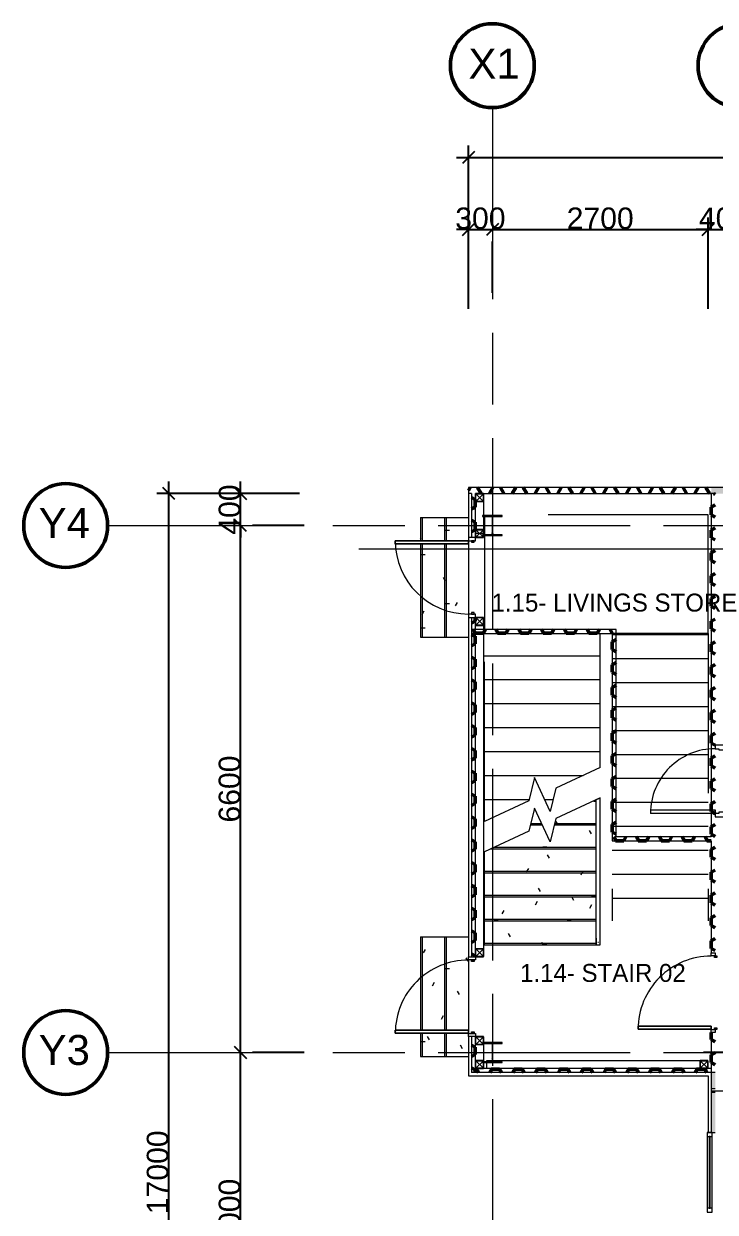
# Model space of a CAD drawing. Header units: millimetres. Extents: x -76261 to 649593, y -304265 to 60256.
# Drawn here: x -5867 to 2790, y -8600 to 6284 of the extents above; entities that cross this region are included whole.
import ezdxf

# ---------------------------------------------------------------- set-up
doc = ezdxf.new("R2010")
doc.units = ezdxf.units.MM
doc.header["$LTSCALE"] = 2000
doc.header["$MEASUREMENT"] = 0
doc.header["$PDMODE"] = 32
doc.header["$PDSIZE"] = 0.15
doc.linetypes.add('Centre', pattern=[6.9, 4, -0.7, 1.5, -0.7])
doc.linetypes.add('Hidden 1_0mm', pattern=[1.6, 1, -0.6])
doc.layers.get('0').update_dxf_attribs({"linetype": 'CONTINUOUS'})
doc.layers.get('DEFPOINTS').update_dxf_attribs({"color": 171, "linetype": 'CONTINUOUS'})
for name, color, linetype, lineweight in [('01. Water supply', 2, 'CONTINUOUS', 15), ('A-ANNO-DIMS', 1, 'CONTINUOUS', 15), ('A-AREA-IDEN', 8, 'CONTINUOUS', 15), ('A-DOOR', 8, 'CONTINUOUS', 15), ('A-DOOR-FRAM', 8, 'CONTINUOUS', 18), ('A-FLOR', 8, 'CONTINUOUS', 15), ('A-FLOR-HRAL', 8, 'CONTINUOUS', 15), ('A-GENM', 8, 'CONTINUOUS', 15), ('A-GLAZ-CURT', 8, 'CONTINUOUS', 15), ('A-GLAZ-CWMG', 8, 'CONTINUOUS', 15), ('A-WALL', 8, 'CONTINUOUS', 15), ('A-WALL-PATT', 8, 'CONTINUOUS', 50), ('I-WALL', 8, 'CONTINUOUS', 15), ('KIT', 8, 'CONTINUOUS', 5), ('S-BEAM', 12, 'CONTINUOUS', 15), ('S-COLS', 8, 'CONTINUOUS', 15), ('S-GRID', 14, 'CONTINUOUS', 15), ('S-GRID-IDEN', 1, 'CONTINUOUS', 50), ('S-STRS', 8, 'CONTINUOUS', 15), ('S-STRS-MBND', 8, 'Hidden 1_0mm', 15)]:
    doc.layers.add(name, color=color, linetype=linetype, lineweight=lineweight)
doc.layers.add('GT-TIM', color=8, linetype='CONTINUOUS')
doc.styles.add('.VnArial Narrow_B', font='Vnarianb_0.ttf', dxfattribs={"height": 225})
doc.styles.add('Arial_1', font='arial.ttf', dxfattribs={"height": 270})
doc.dimstyles.new('AD1', dxfattribs={"dimscale": 304.8, "dimtxt": 275.470038, "dimasz": 0.492126, "dimexe": 0.492126, "dimexo": 0.0625, "dimgap": 0, "dimtad": 1, "dimdec": 0, "dimzin": 0, "dimdsep": 46, "dimtxsty": 'Arial_1', "dimblk1": 'OBLIQUE', "dimblk2": 'OBLIQUE', "dimsah": 1, "dimcen": 0.09, "dimdle": 0.492126, "dimazin": 0, "dimtfac": 1, "dimtdec": 4, "dimtix": 1, "dimtmove": 0, "dimatfit": 3, "dimfxl": 2.952756, "dimfxlon": 1, "dimtvp": 1, "dimtolj": 1, "dimtzin": 0, "dimarcsym": 2})
doc.dimstyles.new('AD2', dxfattribs={"dimscale": 304.8, "dimtxt": 275.470038, "dimasz": 0.492126, "dimexe": 0.492126, "dimexo": 2.952756, "dimgap": 0, "dimtad": 1, "dimdec": 0, "dimzin": 0, "dimdsep": 46, "dimtxsty": 'Arial_1', "dimblk1": 'OBLIQUE', "dimblk2": 'OBLIQUE', "dimsah": 1, "dimcen": 0.09, "dimdle": 0.492126, "dimazin": 0, "dimtfac": 1, "dimtdec": 4, "dimtix": 1, "dimtmove": 0, "dimatfit": 3, "dimfxl": 1, "dimtvp": 1, "dimtolj": 1, "dimtzin": 0, "dimarcsym": 2})
pattern_1 = [(0, (87192.53, 42001.64), (1219.2, 304.8), [50.292, -864.108, 50.292, -864.108, -4876.8]), (0, (87192.53, 42001.64), (1219.2, 304.8), [-1828.8, 50.292, -1778.508, 50.292, -864.108, -2133.6]), (0, (87192.53, 42001.64), (1219.2, 304.8), [-4572, 50.292, -559.308, 50.292, -1473.708]), (120, (87649.73, 42154.04), (-873.5645, 903.4582), [50.292, -864.108, 50.292, -864.108, -4876.8]), (120, (87649.73, 42154.04), (-873.5645, 903.4582), [-1828.8, 50.292, -1778.508, 50.292, -864.108, -2133.6]), (120, (87649.73, 42154.04), (-873.5645, 903.4582), [-4572, 50.292, -559.308, 50.292, -1473.708]), (240, (87802.13, 42763.64), (-345.6355, -1208.2582), [50.292, -864.108, 50.292, -864.108, -4876.8]), (240, (87802.13, 42763.64), (-345.6355, -1208.2582), [-1828.8, 50.292, -1778.508, 50.292, -864.108, -2133.6]), (240, (87802.13, 42763.64), (-345.6355, -1208.2582), [-4572, 50.292, -559.308, 50.292, -1473.708])]
pattern_2 = [(45, (87192.53, 42001.64), (-106.06602, 106.06602), [])]

# ---------------------------------------------------------------- blocks, each defined once
blk = doc.blocks.new('AD_UK Beams-Column - SC3-250_250_8_10-11160616-1st  FLOOR PLAN')
at = {"layer": 'S-COLS'}
h = blk.add_hatch(dxfattribs=at)
h.set_pattern_fill('FP_80', color=256, style=0, pattern_type=2)
h.set_pattern_definition([(45, (87192.53, 48601.64), (-371.231, 371.231), []), (45, (87192.53, 49164.14), (-371.231, 371.231), [])])
h.paths.add_polyline_path([(-125, -125), (125, -125), (125, -115), (19, -115), (8, -111), (4, -100), (4, 100), (8, 111), (19, 115), (125, 115), (125, 125), (-125, 125), (-125, 115), (-19, 115), (-8, 111), (-4, 100), (-4, -100), (-8, -111), (-19, -115), (-125, -115)], flags=0)
for p, q in [((125, 125), (-125, 125)), ((-125, 125), (-125, 115)), ((-125, 115), (-19, 115)), ((-4, 100), (-4, -100)), ((4, -100), (4, 100)), ((19, 115), (125, 115)), ((125, 115), (125, 125)), ((-19, -115), (-125, -115)), ((-125, -115), (-125, -125)), ((-125, -125), (125, -125)), ((125, -115), (19, -115)), ((125, -125), (125, -115))]:
    blk.add_line(p, q, dxfattribs=at)
for centre, start, end in [((-19, 100), 0, 90), ((19, 100), 90, 180), ((-19, -100), 270, 0), ((19, -100), 180, 270)]:
    blk.add_arc(centre, 15, start, end, dxfattribs=at)
blk = doc.blocks.new('AD_UK Beams-Column - SC3-250_250_8_10-V41-1st  FLOOR PLAN')
at = {"layer": 'S-COLS'}
h = blk.add_hatch(dxfattribs=at)
h.set_pattern_fill('FP_81', color=256, style=0, pattern_type=2)
h.set_pattern_definition([(45, (87192.53, 42001.64), (-371.231, 371.231), []), (45, (87192.53, 42564.14), (-371.231, 371.231), [])])
h.paths.add_polyline_path([(-125, -125), (125, -125), (125, -115), (19, -115), (8, -111), (4, -100), (4, 100), (8, 111), (19, 115), (125, 115), (125, 125), (-125, 125), (-125, 115), (-19, 115), (-8, 110), (-4, 100), (-4, -100), (-8, -111), (-19, -115), (-125, -115)], flags=0)
for p, q in [((125, 125), (-125, 125)), ((-125, 125), (-125, 115)), ((-125, 115), (-19, 115)), ((-4, 100), (-4, -100)), ((4, -100), (4, 100)), ((19, 115), (125, 115)), ((125, 115), (125, 125)), ((-19, -115), (-125, -115)), ((-125, -115), (-125, -125)), ((-125, -125), (125, -125)), ((125, -115), (19, -115)), ((125, -125), (125, -115))]:
    blk.add_line(p, q, dxfattribs=at)
for centre, start, end in [((-19, 100), 0, 90), ((19, 100), 90, 180), ((-19, -100), 270, 0), ((19, -100), 180, 270)]:
    blk.add_arc(centre, 15, start, end, dxfattribs=at)
blk = doc.blocks.new('LS-Office-S_rvt-1-1st  FLOOR PLAN')
for name, p in [('AD_UK Beams-Column - SC3-250_250_8_10-V41-1st  FLOOR PLAN', (-87193, -42002)), ('AD_UK Beams-Column - SC3-250_250_8_10-11160616-1st  FLOOR PLAN', (-87193, -48602))]:
    blk.add_blockref(name, p)
blk = doc.blocks.new('IntSgl _2_ - FSD 1000X2200-10834764-1st  FLOOR PLAN')
at = {"layer": 'A-DOOR'}
for p, q in [((420, -45), (458, -45)), ((420, -961), (420, -45)), ((420, -45), (420, -961)), ((458, -45), (420, -45)), ((458, -45), (458, -961)), ((458, -961), (458, -45)), ((458, -961), (420, -961)), ((420, -961), (458, -961))]:
    blk.add_line(p, q, dxfattribs=at)
blk.add_arc((458, -45), 916, 180, 270, dxfattribs=at)
at = {"layer": 'A-DOOR-FRAM'}
for p, q in [((-500, 45), (-460, 45)), ((-500, -45), (-500, 45)), ((-460, 45), (-460, -45)), ((-460, 27), (-441, 27)), ((-460, -5), (-460, 27)), ((-441, 27), (-441, -5)), ((441, 27), (460, 27)), ((441, -5), (441, 27)), ((460, 45), (500, 45)), ((460, -45), (460, 45)), ((460, 27), (460, -5)), ((500, 45), (500, -45)), ((-460, -45), (-500, -45)), ((-441, -5), (-460, -5)), ((460, -5), (441, -5)), ((500, -45), (460, -45))]:
    blk.add_line(p, q, dxfattribs=at)
blk = doc.blocks.new('Top Rail Type - Top Rail_Internal_-10633640-1st  FLOOR PLAN')
at = {"layer": 'A-FLOR-HRAL'}
for p, q in [((-85893, -47170), (-85893, -47252)), ((-85843, -47252), (-85843, -47170)), ((-85871, -47218), (-85865, -47218))]:
    blk.add_line(p, q, dxfattribs=at)
at = {"layer": 'A-FLOR-HRAL', "flags": 128}
blk.add_lwpolyline([(-85866, -47252), (-85868, -47252), (-85870, -47252)], dxfattribs=at)
blk = doc.blocks.new('Top Rail Type - Top Rail_Internal_-V2-1st  FLOOR PLAN')
at = {"layer": 'A-FLOR-HRAL'}
for p, q in [((-85843, -45414), (-85893, -45437)), ((-85893, -47252), (-85893, -45437)), ((-85843, -47252), (-85843, -45414)), ((-85893, -47252), (-85843, -47252))]:
    blk.add_line(p, q, dxfattribs=at)
blk = doc.blocks.new('System Panel - Glazed-10747212-1st  FLOOR PLAN')
at = {"layer": 'A-GLAZ-CURT'}
for p, q in [((450, 5), (-450, 5)), ((-450, 5), (-450, -5)), ((450, -5), (450, 5)), ((-450, -5), (450, -5))]:
    blk.add_line(p, q, dxfattribs=at)
blk = doc.blocks.new('Rectangular Mullion - 120 x 100-10747208-1st  FLOOR PLAN')
at = {"layer": 'A-GLAZ-CWMG'}
for p, q in [((-84503, -49652), (-84503, -50552)), ((-84443, -49652), (-84443, -50552))]:
    blk.add_line(p, q, dxfattribs=at)
blk = doc.blocks.new('Rectangular Mullion - 50 x 100-10619550-1st  FLOOR PLAN')
at = {"layer": 'A-GLAZ-CWMG'}
for p, q in [((-50, 30), (0, 30)), ((-50, -30), (-50, 30)), ((0, 30), (0, -30)), ((0, -30), (-50, -30))]:
    blk.add_line(p, q, dxfattribs=at)
blk = doc.blocks.new('Rectangular Mullion - 50 x 100-10619542-1st  FLOOR PLAN')
at = {"layer": 'A-GLAZ-CWMG'}
for p, q in [((-25, 30), (25, 30)), ((-25, -30), (-25, 30)), ((25, 30), (25, -30)), ((25, -30), (-25, -30))]:
    blk.add_line(p, q, dxfattribs=at)
blk = doc.blocks.new('IntSgl _2_ - FSD 1000X2200-10781148-1st  FLOOR PLAN')
at = {"layer": 'A-DOOR'}
for p, q in [((420, -25), (458, -25)), ((420, -941), (420, -25)), ((420, -25), (420, -941)), ((458, -25), (420, -25)), ((458, -25), (458, -941)), ((458, -941), (458, -25)), ((458, -941), (420, -941)), ((420, -941), (458, -941))]:
    blk.add_line(p, q, dxfattribs=at)
blk.add_arc((458, -25), 916, 180, 270, dxfattribs=at)
at = {"layer": 'A-DOOR-FRAM'}
for p, q in [((-500, 25), (-460, 25)), ((-500, -25), (-500, 25)), ((-460, 47), (-441, 47)), ((-460, 15), (-460, 47)), ((-460, 25), (-460, -25)), ((-441, 15), (-460, 15)), ((-441, 47), (-441, 15)), ((441, 47), (460, 47)), ((441, 15), (441, 47)), ((460, 15), (441, 15)), ((460, 47), (460, 15)), ((460, 25), (500, 25)), ((460, -25), (460, 25)), ((500, 25), (500, -25)), ((-460, -25), (-500, -25)), ((500, -25), (460, -25))]:
    blk.add_line(p, q, dxfattribs=at)
blk = doc.blocks.new('PD-WC - WC-10839197-1st  FLOOR PLAN')
at = {"layer": 'A-DOOR'}
for p, q in [((-390, 125), (-450, 125)), ((-450, 125), (-450, -125)), ((-390, -80), (-390, 125)), ((450, 125), (390, 125)), ((390, 125), (390, -80)), ((450, -125), (450, 125)), ((-450, -125), (-405, -125)), ((-405, -125), (-405, -80)), ((-405, -80), (-390, -80)), ((405, -125), (355, -125)), ((390, -80), (405, -80)), ((405, -80), (405, -125)), ((405, -125), (450, -125))]:
    blk.add_line(p, q, dxfattribs=at)
at = {"layer": 'A-GENM'}
for p, q in [((365, -125), (405, -125)), ((365, -125), (365, -935)), ((405, -125), (405, -935))]:
    blk.add_line(p, q, dxfattribs=at)
blk.add_arc((405, -125), 810, 180, 270, dxfattribs=at)
blk = doc.blocks.new('IntSgl _2_ - FSD 1000X2200-10840386-1st  FLOOR PLAN')
at = {"layer": 'A-DOOR'}
for p, q in [((420, 961), (420, 45)), ((458, 961), (420, 961)), ((420, 45), (420, 961)), ((420, 961), (458, 961)), ((458, 45), (458, 961)), ((458, 961), (458, 45)), ((420, 45), (458, 45)), ((458, 45), (420, 45))]:
    blk.add_line(p, q, dxfattribs=at)
blk.add_arc((458, 45), 916, 90, 180, dxfattribs=at)
at = {"layer": 'A-DOOR-FRAM'}
for p, q in [((-460, 45), (-500, 45)), ((-500, 45), (-500, -45)), ((-460, -45), (-460, 45)), ((-441, 5), (-460, 5)), ((-460, 5), (-460, -27)), ((-441, -27), (-441, 5)), ((460, 5), (441, 5)), ((441, 5), (441, -27)), ((460, 45), (460, -45)), ((500, 45), (460, 45)), ((460, -27), (460, 5)), ((500, -45), (500, 45)), ((-500, -45), (-460, -45)), ((-460, -27), (-441, -27)), ((441, -27), (460, -27)), ((460, -45), (500, -45))]:
    blk.add_line(p, q, dxfattribs=at)
blk = doc.blocks.new('PIPE 100X100X2_5 - PIPE 100X100X2_5-10949324-1st  FLOOR PLAN')
at = {"layer": 'S-BEAM'}
for p, q in [((-87305, -48799), (-87400, -48704)), ((-87305, -48704), (-87400, -48799))]:
    blk.add_line(p, q, dxfattribs=at)
blk = doc.blocks.new('PIPE 100X100X2_5 - PIPE 100X100X2_5-10949364-1st  FLOOR PLAN')
at = {"layer": 'S-BEAM'}
for p, q in [((1341, 50), (1341, -25)), ((1266, -50), (-1330, -50)), ((1341, -50), (1274, -50)), ((1341, -35), (1341, -50))]:
    blk.add_line(p, q, dxfattribs=at)
blk = doc.blocks.new('PIPE 100X100X2_5 - PIPE 100X100X2_5-10942383-1st  FLOOR PLAN')
at = {"layer": 'S-BEAM'}
for p, q in [((-84493, -48702), (-84593, -48702)), ((-84593, -48702), (-84593, -48802)), ((-84593, -48802), (-84493, -48802)), ((-84495, -48704), (-84590, -48799)), ((-84495, -48799), (-84590, -48704)), ((-84590, -48799), (-84590, -48704)), ((-84590, -48704), (-84495, -48704)), ((-84495, -48799), (-84590, -48799)), ((-84495, -48704), (-84495, -48799)), ((-84493, -48802), (-84493, -48702))]:
    blk.add_line(p, q, dxfattribs=at)
blk = doc.blocks.new('PIPE 100X100X2_5 - PIPE 100X100X2_5-10943802-1st  FLOOR PLAN')
at = {"layer": 'S-BEAM'}
for p, q in [((-87305, -41699), (-87400, -41604)), ((-87305, -41604), (-87400, -41699))]:
    blk.add_line(p, q, dxfattribs=at)
blk = doc.blocks.new('PIPE 100X100X2_5 - PIPE 100X100X2_5-10949284-1st  FLOOR PLAN')
at = {"layer": 'S-BEAM'}
for p, q in [((-87305, -42149), (-87400, -42054)), ((-87305, -42054), (-87400, -42149))]:
    blk.add_line(p, q, dxfattribs=at)
blk = doc.blocks.new('PIPE 100X100X2_5 - PIPE 100X100X2_5-10949293-1st  FLOOR PLAN')
at = {"layer": 'S-BEAM'}
for p, q in [((-87305, -48499), (-87400, -48404)), ((-87305, -48404), (-87400, -48499))]:
    blk.add_line(p, q, dxfattribs=at)
blk = doc.blocks.new('PIPE 100X100X2_5 - PIPE 100X100X2_5-10944480-1st  FLOOR PLAN')
at = {"layer": 'S-BEAM'}
for p, q in [((-87305, -47399), (-87400, -47304)), ((-87305, -47304), (-87400, -47399))]:
    blk.add_line(p, q, dxfattribs=at)
blk = doc.blocks.new('OF_KITCHEN_dwg-10908889-1st  FLOOR PLAN')
at = {"layer": 'GT-TIM'}
blk.add_line((8953, 24859), (8037, 24859), dxfattribs=at)
blk = doc.blocks.new('Grid - M_Grid Head - Circle-195263-1st  FLOOR PLAN')
at = {"layer": 'S-GRID-IDEN'}
blk.add_circle((0, 0), 3.5, dxfattribs=at)
blk = doc.blocks.new('_Oblique')
at = {"color": 0, "linetype": 'ByBlock', "lineweight": -2}
blk.add_line((-0.5, -0.5), (0.5, 0.5), dxfattribs=at)
blk = doc.blocks.new('*D1078')
at = {"layer": 'A-ANNO-DIMS', "color": 0, "lineweight": -2, "transparency": 16777216}
for p, q in [((-300, 2713), (-300, 3858)), ((-300, 3708), (-450, 3708)), ((-300, 3708), (0, 3708)), ((0, 3708), (150, 3708)), ((0, 2915), (0, 3558))]:
    blk.add_line(p, q, dxfattribs=at)
at = {"layer": 'DEFPOINTS', "color": 0, "transparency": 16777216}
for p in [(0, 3815), (0, 3708), (-300, 1813)]:
    blk.add_point(p, dxfattribs=at)
at = {"layer": 'A-ANNO-DIMS', "color": 0, "lineweight": -2, "transparency": 16777216, "xscale": 150, "yscale": 150, "zscale": 150}
blk.add_blockref('_Oblique', (-300, 3708), dxfattribs=at)
at = {"layer": 'A-ANNO-DIMS', "color": 0, "lineweight": -2, "transparency": 16777216, "xscale": 150, "yscale": 150, "zscale": 150, "rotation": 180}
blk.add_blockref('_Oblique', (0, 3708), dxfattribs=at)
at = {"layer": 'A-ANNO-DIMS', "color": 0, "transparency": 16777216, "insert": (-150, 3846), "char_height": 270, "width": 747.58, "attachment_point": 5, "style": 'Arial_1'}
blk.add_mtext('\\A1;300', dxfattribs=at)
blk = doc.blocks.new('*D1079')
at = {"layer": 'A-ANNO-DIMS', "color": 0, "lineweight": -2, "transparency": 16777216}
for p, q in [((2700, 2713), (2700, 3858)), ((-150, 3708), (2850, 3708)), ((0, 2915), (0, 3558))]:
    blk.add_line(p, q, dxfattribs=at)
at = {"layer": 'DEFPOINTS', "color": 0, "transparency": 16777216}
for p in [(0, 3815), (2700, 3708), (2700, 1813)]:
    blk.add_point(p, dxfattribs=at)
at = {"layer": 'A-ANNO-DIMS', "color": 0, "lineweight": -2, "transparency": 16777216, "xscale": 150, "yscale": 150, "zscale": 150, "rotation": 180}
blk.add_blockref('_Oblique', (0, 3708), dxfattribs=at)
at = {"layer": 'A-ANNO-DIMS', "color": 0, "lineweight": -2, "transparency": 16777216, "xscale": 150, "yscale": 150, "zscale": 150}
blk.add_blockref('_Oblique', (2700, 3708), dxfattribs=at)
at = {"layer": 'A-ANNO-DIMS', "color": 0, "transparency": 16777216, "insert": (1350, 3846), "char_height": 270, "width": 996.78, "attachment_point": 5, "style": 'Arial_1'}
blk.add_mtext('\\A1;2700', dxfattribs=at)
blk = doc.blocks.new('*D1080')
at = {"layer": 'A-ANNO-DIMS', "color": 0, "lineweight": -2, "transparency": 16777216}
for p, q in [((2700, 2713), (2700, 3858)), ((2700, 3708), (2550, 3708)), ((2700, 3708), (3100, 3708)), ((3100, 3708), (3250, 3708)), ((3100, 2915), (3100, 3558))]:
    blk.add_line(p, q, dxfattribs=at)
at = {"layer": 'DEFPOINTS', "color": 0, "transparency": 16777216}
for p in [(3100, 3815), (3100, 3708), (2700, 1813)]:
    blk.add_point(p, dxfattribs=at)
at = {"layer": 'A-ANNO-DIMS', "color": 0, "lineweight": -2, "transparency": 16777216, "xscale": 150, "yscale": 150, "zscale": 150}
blk.add_blockref('_Oblique', (2700, 3708), dxfattribs=at)
at = {"layer": 'A-ANNO-DIMS', "color": 0, "lineweight": -2, "transparency": 16777216, "xscale": 150, "yscale": 150, "zscale": 150, "rotation": 180}
blk.add_blockref('_Oblique', (3100, 3708), dxfattribs=at)
at = {"layer": 'A-ANNO-DIMS', "color": 0, "transparency": 16777216, "insert": (2900, 3846), "char_height": 270, "width": 747.58, "attachment_point": 5, "style": 'Arial_1'}
blk.add_mtext('\\A1;400', dxfattribs=at)
blk = doc.blocks.new('*D1087')
at = {"layer": 'A-ANNO-DIMS', "color": 0, "lineweight": -2, "transparency": 16777216}
for p, q in [((-300, 3727), (-300, 4758)), ((32700, 3727), (32700, 4758)), ((-450, 4608), (32850, 4608))]:
    blk.add_line(p, q, dxfattribs=at)
at = {"layer": 'DEFPOINTS', "color": 0, "transparency": 16777216}
for p in [(32700, 4608), (-300, 3708), (32700, 3708)]:
    blk.add_point(p, dxfattribs=at)
at = {"layer": 'A-ANNO-DIMS', "color": 0, "lineweight": -2, "transparency": 16777216, "xscale": 150, "yscale": 150, "zscale": 150, "rotation": 180}
blk.add_blockref('_Oblique', (-300, 4608), dxfattribs=at)
at = {"layer": 'A-ANNO-DIMS', "color": 0, "lineweight": -2, "transparency": 16777216, "xscale": 150, "yscale": 150, "zscale": 150}
blk.add_blockref('_Oblique', (32700, 4608), dxfattribs=at)
at = {"layer": 'A-ANNO-DIMS', "color": 0, "transparency": 16777216, "insert": (16200, 4746), "char_height": 270, "width": 1245.97, "attachment_point": 5, "style": 'Arial_1'}
blk.add_mtext('\\A1;33000', dxfattribs=at)
blk = doc.blocks.new('*D1090')
at = {"layer": 'A-ANNO-DIMS', "color": 0, "lineweight": -2, "transparency": 16777216}
for p, q in [((-3152, -10750), (-3152, -6450)), ((-2358, -6600), (-3002, -6600)), ((-2358, -10600), (-3002, -10600))]:
    blk.add_line(p, q, dxfattribs=at)
at = {"layer": 'DEFPOINTS', "color": 0, "transparency": 16777216}
for p in [(-3258, -6600), (-3152, -6600), (-3258, -10600)]:
    blk.add_point(p, dxfattribs=at)
at = {"layer": 'A-ANNO-DIMS', "color": 0, "lineweight": -2, "transparency": 16777216, "xscale": 150, "yscale": 150, "zscale": 150}
for p, rotation in [((-3152, -6600), 90), ((-3152, -10600), 270)]:
    blk.add_blockref('_Oblique', p, dxfattribs=dict(at, rotation=rotation))
at = {"layer": 'A-ANNO-DIMS', "color": 0, "transparency": 16777216, "insert": (-3290, -8600), "char_height": 270, "width": 996.78, "attachment_point": 5, "rotation": 90, "style": 'Arial_1'}
blk.add_mtext('\\A1;4000', dxfattribs=at)
blk = doc.blocks.new('*D1091')
at = {"layer": 'A-ANNO-DIMS', "color": 0, "lineweight": -2, "transparency": 16777216}
for p, q in [((-3152, -6750), (-3152, 150)), ((-2358, 0), (-3002, 0)), ((-2358, -6600), (-3002, -6600))]:
    blk.add_line(p, q, dxfattribs=at)
at = {"layer": 'DEFPOINTS', "color": 0, "transparency": 16777216}
for p in [(-3258, 0), (-3152, 0), (-3258, -6600)]:
    blk.add_point(p, dxfattribs=at)
at = {"layer": 'A-ANNO-DIMS', "color": 0, "lineweight": -2, "transparency": 16777216, "xscale": 150, "yscale": 150, "zscale": 150}
for p, rotation in [((-3152, 0), 90), ((-3152, -6600), 270)]:
    blk.add_blockref('_Oblique', p, dxfattribs=dict(at, rotation=rotation))
at = {"layer": 'A-ANNO-DIMS', "color": 0, "transparency": 16777216, "insert": (-3290, -3300), "char_height": 270, "width": 996.78, "attachment_point": 5, "rotation": 90, "style": 'Arial_1'}
blk.add_mtext('\\A1;6600', dxfattribs=at)
blk = doc.blocks.new('*D1092')
at = {"layer": 'A-ANNO-DIMS', "color": 0, "lineweight": -2, "transparency": 16777216}
for p, q in [((-3152, 400), (-3152, 550)), ((-2416, 400), (-3302, 400)), ((-3152, 0), (-3152, 400)), ((-3152, 0), (-3152, -150)), ((-2358, 0), (-3002, 0))]:
    blk.add_line(p, q, dxfattribs=at)
at = {"layer": 'DEFPOINTS', "color": 0, "transparency": 16777216}
for p in [(-3152, 400), (-1516, 400), (-3258, 0)]:
    blk.add_point(p, dxfattribs=at)
at = {"layer": 'A-ANNO-DIMS', "color": 0, "lineweight": -2, "transparency": 16777216, "xscale": 150, "yscale": 150, "zscale": 150}
for p, rotation in [((-3152, 400), 270), ((-3152, 0), 90)]:
    blk.add_blockref('_Oblique', p, dxfattribs=dict(at, rotation=rotation))
at = {"layer": 'A-ANNO-DIMS', "color": 0, "transparency": 16777216, "insert": (-3290, 200), "char_height": 270, "width": 747.58, "attachment_point": 5, "rotation": 90, "style": 'Arial_1'}
blk.add_mtext('\\A1;400', dxfattribs=at)
blk = doc.blocks.new('*D1093')
at = {"layer": 'A-ANNO-DIMS', "color": 0, "lineweight": -2, "transparency": 16777216}
for p, q in [((-4052, -16750), (-4052, 550)), ((-3171, 400), (-4202, 400)), ((-3171, -16600), (-4202, -16600))]:
    blk.add_line(p, q, dxfattribs=at)
at = {"layer": 'DEFPOINTS', "color": 0, "transparency": 16777216}
for p in [(-4052, 400), (-3152, 400), (-3152, -16600)]:
    blk.add_point(p, dxfattribs=at)
at = {"layer": 'A-ANNO-DIMS', "color": 0, "lineweight": -2, "transparency": 16777216, "xscale": 150, "yscale": 150, "zscale": 150}
for p, rotation in [((-4052, 400), 90), ((-4052, -16600), 270)]:
    blk.add_blockref('_Oblique', p, dxfattribs=dict(at, rotation=rotation))
at = {"layer": 'A-ANNO-DIMS', "color": 0, "transparency": 16777216, "insert": (-4190, -8100), "char_height": 270, "width": 1245.97, "attachment_point": 5, "rotation": 90, "style": 'Arial_1'}
blk.add_mtext('\\A1;17000', dxfattribs=at)
blk = doc.blocks.new('Xrexf_Office')
at = {"layer": 'A-WALL-PATT'}
h = blk.add_hatch(dxfattribs=at)
h.set_pattern_fill('FP_5', color=256, style=0, pattern_type=2)
h.set_pattern_definition([(180, (1530, 475), (-142.875, -82.489), [95.25, -190.5]), (300, (1530, 475), (142.875, -82.489), [95.25, -190.5]), (240, (1530, 475), (7e-05, -164.978), [0, -190.5, 95.25, 0])])
h.paths.add_polyline_path([(2740, 400), (2740, 475), (-300, 475), (-300, 400), (1942, 400)], flags=0)
h = blk.add_hatch(dxfattribs=at)
h.set_pattern_fill('FP_1', color=256, style=0, pattern_type=2)
h.set_pattern_definition([(180, (17675, 475), (-142.875, -82.489), [95.25, -190.5]), (300, (17675, 475), (142.87507, -82.4889), [95.25, -190.5]), (240, (17675, 475), (7e-05, -164.9779), [0, -190.5, 95.25, 0])])
h.paths.add_polyline_path([(14875, 400), (14900, 400), (14900, 475), (2740, 475), (2740, 400), (14850, 400)], flags=0)
h.paths.add_polyline_path([(16925, 400), (27040, 400), (27040, 475), (16900, 475), (16900, 400)], flags=0)
h.paths.add_polyline_path([(32660, 400), (32660, 475), (31830, 475), (31830, 400), (32610, 400)], flags=0)
h.paths.add_polyline_path([(30509, 400), (30920.6, 400), (30920.6, 475), (27940, 475), (27940, 400), (29318.7, 400)], flags=0)
h = blk.add_hatch(dxfattribs=at)
h.set_pattern_fill('FP_6', color=256, style=0, pattern_type=2)
h.set_pattern_definition([(270, (-300, -3245), (82.489, -142.875), [95.25, -190.5]), (30, (-300, -3245), (82.4889, 142.875), [95.25, -190.5]), (330, (-300, -3245), (164.9779, 7e-05), [0, -190.5, 95.25, 0])])
h.paths.add_polyline_path([(-260, -6850), (-210, -6850), (-210, -6400), (-260, -6400), (-260, -6590.1)], flags=0)
h.paths.add_polyline_path([(-210, -5400), (-210, -1350), (-260, -1350), (-260, -5400), (-255, -5400)], flags=0)
h.paths.add_polyline_path([(-210, -1300), (-210, -1150), (-260, -1150), (-260, -1300)], flags=0)
h.paths.add_polyline_path([(-210, -150), (-210, 400), (-260, 400), (-260, -150), (-255, -150)], flags=0)
h = blk.add_hatch(dxfattribs=at)
h.set_pattern_fill('FP_51', color=256, style=0, pattern_type=2)
h.set_pattern_definition([(270, (2740, -3200), (82.489, -142.875), [95.25, -190.5]), (30, (2740, -3200), (82.4889, 142.875), [95.25, -190.5]), (330, (2740, -3200), (164.9779, 7e-05), [0, -190.5, 95.25, 0])])
h.paths.add_polyline_path([(2790, -6850), (2790, -6350), (2740, -6350), (2740, -6850)], flags=0)
h.paths.add_polyline_path([(2740, -5350), (2790, -5350), (2790, 400), (2740, 400), (2740, -4580.2)], flags=0)
h = blk.add_hatch(dxfattribs=at)
h.set_pattern_fill('FP_54', color=256, style=0, pattern_type=2)
h.set_pattern_definition([(3e-13, (645.2, -1350), (142.875, 82.489), [95.25, -190.5]), (120, (645.2, -1350), (-142.875, 82.489), [95.25, -190.5]), (60, (645.2, -1350), (-7e-05, 164.978), [0, -190.5, 95.25, 0])])
h.paths.add_polyline_path([(1500.4, -1350), (1500.4, -1300), (-260, -1300), (-260, -1350), (751.8, -1350)], flags=0)
h = blk.add_hatch(dxfattribs=at)
h.set_pattern_fill('FP_53', color=256, style=0, pattern_type=2)
h.set_pattern_definition([(270, (1500.4, -2600), (82.489, -142.875), [95.25, -190.5]), (30, (1500.4, -2600), (82.489, 142.875), [95.25, -190.5]), (330, (1500.4, -2600), (164.978, 7e-05), [0, -190.5, 95.25, 0])])
h.paths.add_polyline_path([(1500.4, -3900), (1550.4, -3900), (1550.4, -1300), (1500.4, -1300), (1500.4, -3240.2)], flags=0)
h = blk.add_hatch(dxfattribs=at)
h.set_pattern_fill('FP_52', color=256, style=0, pattern_type=2)
h.set_pattern_definition([(0, (2120.2, -3950), (142.875, 82.489), [95.25, -190.5]), (120, (2120.2, -3950), (-142.875, 82.489), [95.25, -190.5]), (60, (2120.2, -3950), (-7e-05, 164.978), [0, -190.5, 95.25, 0])])
h.paths.add_polyline_path([(2740, -3950), (2740, -3900), (1500.4, -3900), (1500.4, -3950), (1942, -3950)], flags=0)
h = blk.add_hatch(dxfattribs=at)
h.set_pattern_fill('FP_7', color=256, style=0, pattern_type=2)
h.set_pattern_definition([(2e-13, (1565, -6890), (142.875, 82.489), [95.25, -190.5]), (120, (1565, -6890), (-142.875, 82.489), [95.25, -190.5]), (60, (1565, -6890), (-7e-05, 164.978), [0, -190.5, 95.25, 0])])
h.paths.add_polyline_path([(2600, -6850), (2740, -6850), (2740, -6800), (-210, -6800), (-210, -6850), (2537.2, -6850)], flags=0)
h = blk.add_hatch(dxfattribs=at)
h.set_pattern_fill('FP_2', color=256, style=0, pattern_type=2)
h.set_pattern_definition([(270, (2700, -11700), (82.489, -142.875), [95.25, -190.5]), (30, (2700, -11700), (82.4889, 142.875), [95.25, -190.5]), (330, (2700, -11700), (164.9779, 7e-05), [0, -190.5, 95.25, 0])])
h.paths.add_polyline_path([(2740, -16560), (2790, -16560), (2790, -15760), (2740, -15760), (2740, -16304.9)], flags=0)
h.paths.add_polyline_path([(2740, -15713), (2790, -15713), (2790, -15600), (2740, -15600)], flags=0)
h.paths.add_polyline_path([(2740, -7600), (2790, -7600), (2790, -7097), (2740, -7097), (2740, -7260.1)], flags=0)
h.paths.add_polyline_path([(2790, -7050), (2790, -6850), (2740, -6850), (2740, -7050)], flags=0)
at = {"layer": 'S-BEAM'}
h = blk.add_hatch(dxfattribs=at)
h.set_pattern_fill('FP_55', color=256, style=0, pattern_type=2)
h.set_pattern_definition(pattern_2)
h.paths.add_polyline_path([(-210, 300), (-110, 300), (-110, 400), (-210, 400)], flags=0)
h.paths.add_polyline_path([(-207.5, 302.5), (-207.5, 397.5), (-112.5, 397.5), (-112.5, 302.5)], flags=0)
h = blk.add_hatch(dxfattribs=at)
h.set_pattern_fill('FP_55', color=256, style=0, pattern_type=2)
h.set_pattern_definition(pattern_2)
h.paths.add_polyline_path([(-210, -150), (-110, -150), (-110.6, -125), (-112.5, -125), (-112.5, -147.5), (-207.5, -147.5), (-207.5, -52.5), (-112.5, -52.5), (-110.9, -115), (-110, -115), (-110, -50), (-210, -50)], flags=0)
h = blk.add_hatch(dxfattribs=at)
h.set_pattern_fill('FP_55', color=256, style=0, pattern_type=2)
h.set_pattern_definition(pattern_2)
h.paths.add_polyline_path([(-110, -1250), (-110, -1150), (-210, -1150), (-210, -1250)], flags=0)
h.paths.add_polyline_path([(-112.5, -1247.5), (-207.5, -1247.5), (-207.5, -1152.5), (-112.5, -1152.5)], flags=0)
h = blk.add_hatch(dxfattribs=at)
h.set_pattern_fill('FP_55', color=256, style=0, pattern_type=2)
h.set_pattern_definition(pattern_2)
h.paths.add_polyline_path([(-110, -5400), (-110, -5300), (-210, -5300), (-210, -5400)], flags=0)
h.paths.add_polyline_path([(-207.5, -5397.5), (-207.5, -5302.5), (-112.5, -5302.5), (-112.5, -5397.5)], flags=0)
h = blk.add_hatch(dxfattribs=at)
h.set_pattern_fill('FP_55', color=256, style=0, pattern_type=2)
h.set_pattern_definition(pattern_2)
h.paths.add_polyline_path([(-110, -6500), (-110.4, -6485), (-112.5, -6485), (-112.5, -6497.5), (-207.5, -6497.5), (-207.5, -6402.5), (-112.5, -6402.5), (-112.5, -6475), (-110, -6475), (-110, -6400), (-210, -6400), (-210, -6500)], flags=0)
h = blk.add_hatch(dxfattribs=at)
h.set_pattern_fill('FP_55', color=256, style=0, pattern_type=2)
h.set_pattern_definition(pattern_2)
h.paths.add_polyline_path([(-210, -6800), (-110, -6800), (-110, -6725), (-112.5, -6725), (-112.5, -6797.5), (-207.5, -6797.5), (-207.5, -6702.5), (-112.5, -6702.5), (-112.2, -6715), (-110, -6715), (-110, -6700), (-210, -6700)], flags=0)
at = {"layer": 'S-STRS'}
h = blk.add_hatch(dxfattribs=at)
h.set_pattern_fill('FP_8', color=256, style=0, pattern_type=2)
h.set_pattern_definition(pattern_1)
h.paths.add_polyline_path([(-600, -1400), (-600, -230), (-900, -230), (-900, -1400)], flags=0)
h.paths.add_polyline_path([(-900, -192), (-600, -192), (-600, 100), (-900, 100)], flags=0)
h = blk.add_hatch(dxfattribs=at)
h.set_pattern_fill('FP_8', color=256, style=0, pattern_type=2)
h.set_pattern_definition(pattern_1)
h.paths.add_polyline_path([(-600, -1400), (-300, -1400), (-300, -230), (-600, -230), (-600, -1350)], flags=0)
h.paths.add_polyline_path([(-600, -192), (-300, -192), (-300, 100), (-600, 100)], flags=0)
h = blk.add_hatch(dxfattribs=at)
h.set_pattern_fill('FP_8', color=256, style=0, pattern_type=2)
h.set_pattern_definition(pattern_1)
h.paths.add_polyline_path([(1349.6, -3750), (1350, -3750), (1349.6, -3749.9)], flags=0)
h.paths.add_polyline_path([(474.3, -3750), (625, -3750), (525.9, -3537.6)], flags=0)
h.paths.add_polyline_path([(775.7, -3750), (1299.6, -3750), (1299.6, -3450), (1268.4, -3450), (794.9, -3670.8)], flags=0)
h = blk.add_hatch(dxfattribs=at)
h.set_pattern_fill('FP_8', color=256, style=0, pattern_type=2)
h.set_pattern_definition(pattern_1)
h.paths.add_polyline_path([(751.8, -4050), (1299.6, -4050), (1299.6, -3750), (775.7, -3750), (724.1, -3962.4), (625, -3750), (474.3, -3750), (455.1, -3829.2), (-18.4, -4050)], flags=0)
h = blk.add_hatch(dxfattribs=at)
h.set_pattern_fill('FP_8', color=256, style=0, pattern_type=2)
h.set_pattern_definition(pattern_1)
h.paths.add_polyline_path([(1349.6, -4350), (1350, -4350), (1349.6, -4349.9)], flags=0)
h.paths.add_polyline_path([(724.1, -4350), (1299.6, -4350), (1299.6, -4050), (-18.4, -4050), (-100, -4088.1), (-100, -4350), (-18.4, -4350)], flags=0)
h = blk.add_hatch(dxfattribs=at)
h.set_pattern_fill('FP_8', color=256, style=0, pattern_type=2)
h.set_pattern_definition(pattern_1)
h.paths.add_polyline_path([(-100, -4650), (1299.6, -4650), (1299.6, -4350), (-100, -4350)], flags=0)
h = blk.add_hatch(dxfattribs=at)
h.set_pattern_fill('FP_8', color=256, style=0, pattern_type=2)
h.set_pattern_definition(pattern_1)
h.paths.add_polyline_path([(751.8, -4950), (1299.6, -4950), (1299.6, -4650), (-100, -4650), (-100, -4950)], flags=0)
h = blk.add_hatch(dxfattribs=at)
h.set_pattern_fill('FP_8', color=256, style=0, pattern_type=2)
h.set_pattern_definition(pattern_1)
h.paths.add_polyline_path([(751.8, -5250), (1299.6, -5250), (1299.6, -4950), (-100, -4950), (-100, -5250)], flags=0)
h = blk.add_hatch(dxfattribs=at)
h.set_pattern_fill('FP_8', color=256, style=0, pattern_type=2)
h.set_pattern_definition(pattern_1)
h.paths.add_polyline_path([(-900, -6650), (-600, -6650), (-600, -6358), (-900, -6358)], flags=0)
h.paths.add_polyline_path([(-900, -6320), (-600, -6320), (-600, -5150), (-900, -5150), (-900, -5920.1)], flags=0)
h = blk.add_hatch(dxfattribs=at)
h.set_pattern_fill('FP_8', color=256, style=0, pattern_type=2)
h.set_pattern_definition(pattern_1)
h.paths.add_polyline_path([(-600, -6650), (-300, -6650), (-300, -6358), (-600, -6358)], flags=0)
h.paths.add_polyline_path([(-438.5, -6320), (-300, -6320), (-300, -5150), (-600, -5150), (-600, -6320)], flags=0)
at = {"layer": 'A-FLOR'}
for p, q in [((-300, -190), (-300, -192)), ((-300, -230), (-300, -1110)), ((-300, -5440), (-300, -6320)), ((-300, -6358), (-300, -6360))]:
    blk.add_line(p, q, dxfattribs=at)
at = {"layer": 'A-WALL'}
for p, q in [((14900, 475), (-300, 475)), ((-300, 475), (-300, -150)), ((-260, 400), (-300, 400)), ((-260, 400), (-260, -150)), ((-210, 400), (2740, 400)), ((-210, -150), (-210, 400)), ((2790, 400), (2740, 400)), ((-300, -1150), (-300, -5400)), ((-260, -1150), (-260, -5400)), ((-210, -1300), (-210, -1150)), ((-210, -1300), (-260, -1300)), ((-210, -1350), (-260, -1350)), ((-210, -5400), (-210, -1350)), ((-300, -6400), (-300, -6890)), ((-260, -6400), (-260, -6850)), ((-210, -6800), (-210, -6400)), ((2600, -6800), (-210, -6800)), ((2740, -6800), (2700, -6800)), ((2740, -6800), (2740, -7600)), ((-300, -6890), (2700, -6890)), ((2790, -6850), (-260, -6850)), ((2700, -6890), (2700, -7600)), ((2740, -7050), (2790, -7050)), ((3455, -7085), (2740, -7085)), ((2740, -7097), (2790, -7097)), ((2700, -7600), (2790, -7600))]:
    blk.add_line(p, q, dxfattribs=at)
at = {"layer": 'I-WALL'}
for p, q in [((2740, 400), (2740, -3900)), ((1550.4, -1300), (-210, -1300)), ((1550.4, -3900), (1550.4, -1300)), ((-210, -1350), (1500.4, -1350)), ((1500.4, -1350), (1500.4, -3950)), ((1500.4, -3950), (2740, -3950)), ((2740, -3900), (1550.4, -3900)), ((2740, -3950), (2740, -5350)), ((2740, -6350), (2740, -6800))]:
    blk.add_line(p, q, dxfattribs=at)
at = {"layer": 'S-BEAM'}
for p, q in [((-110, 400), (-210, 400)), ((-210, 400), (-210, 300)), ((-210, 300), (-110, 300)), ((-207.5, 302.5), (-207.5, 397.5)), ((-207.5, 397.5), (-112.5, 397.5)), ((-112.5, 302.5), (-207.5, 302.5)), ((-112.5, 397.5), (-112.5, 302.5)), ((-110, 300), (-110, 400)), ((-110, 300), (-110, 125)), ((-110, 115), (-110, -50)), ((-110, -50), (-210, -50)), ((-210, -50), (-210, -150)), ((-207.5, -147.5), (-207.5, -52.5)), ((-207.5, -52.5), (-112.5, -52.5)), ((-112.5, -100), (-207.5, -100)), ((-112.5, -147.5), (-207.5, -147.5)), ((-112.5, -52.5), (-112.5, -115)), ((-112.5, -125), (-112.5, -147.5)), ((-110, -115), (-110, -50)), ((-110, -150), (-110, -125)), ((-210, -150), (-110, -150)), ((-110, -1150), (-210, -1150)), ((-210, -1150), (-210, -1250)), ((-207.5, -1247.5), (-207.5, -1152.5)), ((-207.5, -1152.5), (-112.5, -1152.5)), ((-112.5, -1152.5), (-112.5, -1247.5)), ((-110, -1250), (-110, -1150)), ((-210, -1250), (-110, -1250)), ((-112.5, -1247.5), (-207.5, -1247.5)), ((-110, -1250), (-110, -1300)), ((-110, -1350), (-110, -5300)), ((-110, -5300), (-210, -5300)), ((-210, -5300), (-210, -5400)), ((-207.5, -5397.5), (-207.5, -5302.5)), ((-207.5, -5302.5), (-112.5, -5302.5)), ((-112.5, -5302.5), (-112.5, -5397.5)), ((-110, -5400), (-110, -5300)), ((-210, -5400), (-110, -5400)), ((-110, -5400.3), (-210, -5400.3)), ((-112.5, -5397.5), (-207.5, -5397.5)), ((-110, -6400), (-210, -6400)), ((-210, -6400), (-210, -6500)), ((-110, -6475), (-110, -6400)), ((-210, -6500), (-110, -6500)), ((-207.5, -6497.5), (-207.5, -6402.5)), ((-207.5, -6402.5), (-112.5, -6402.5)), ((-112.5, -6497.5), (-207.5, -6497.5)), ((-112.5, -6402.5), (-112.5, -6475)), ((-112.5, -6485), (-112.5, -6497.5)), ((-110, -6500), (-110, -6485)), ((-110, -6500), (-110, -6700)), ((-110, -6700), (-210, -6700)), ((-210, -6700), (-210, -6800)), ((-210, -6800), (-110, -6800)), ((-207.5, -6797.5), (-207.5, -6702.5)), ((-207.5, -6702.5), (-112.5, -6702.5)), ((-112.5, -6797.5), (-207.5, -6797.5)), ((-112.5, -6702.5), (-112.5, -6715)), ((-112.5, -6725), (-112.5, -6797.5)), ((-110, -6715), (-110, -6700)), ((-110, -6800), (-110, -6725))]:
    blk.add_line(p, q, dxfattribs=at)
at = {"layer": 'S-GRID', "linetype": 'Centre', "ltscale": 0.3}
for p, q in [((0, 5234.1), (0, -19441.1)), ((-4816.9, 0), (36139, 0)), ((-4816.9, -6600), (36139, -6600))]:
    blk.add_line(p, q, dxfattribs=at)
at = {"layer": 'S-STRS'}
for p, q in [((-900, 100), (-900, -192)), ((-900, 100), (-600, 100)), ((-880, 100), (-880, -192)), ((-600, 100), (-300, 100)), ((-600, 100), (-600, -192)), ((-580, 100), (-580, -192)), ((-900, -230), (-900, -1400)), ((-880, -230), (-880, -1400)), ((-600, -230), (-600, -1400)), ((-580, -230), (-580, -1400)), ((-900, -1400), (-600, -1400)), ((-600, -1400), (-300, -1400)), ((1350, -3450), (1350, -3411.9)), ((1268.4, -3450), (1299.6, -3450)), ((1350, -3750), (1350, -3450)), ((474.3, -3750), (625, -3750)), ((479.2, -3730), (615.7, -3730)), ((775.7, -3750), (1299.6, -3750)), ((780.5, -3730), (1299.6, -3730)), ((1350, -4050), (1350, -3750)), ((-100, -4350), (-100, -4088.1)), ((-18.4, -4050), (1299.6, -4050)), ((24.5, -4030), (1299.6, -4030)), ((1350, -4350), (1350, -4050)), ((-100, -4330), (1299.6, -4330)), ((-100, -4650), (-100, -4350)), ((-100, -4350), (1299.6, -4350)), ((1350, -4650), (1350, -4350)), ((-100, -4630), (1299.6, -4630)), ((-100, -4950), (-100, -4650)), ((-100, -4650), (1299.6, -4650)), ((1350, -4950), (1350, -4650)), ((-100, -4930), (1299.6, -4930)), ((-100, -5250), (-100, -4950)), ((-100, -4950), (1299.6, -4950)), ((1350, -5250), (1350, -4950)), ((-900, -5150), (-900, -6320)), ((-900, -5150), (-600, -5150)), ((-880, -5150), (-880, -6320)), ((-600, -5150), (-300, -5150)), ((-600, -5150), (-600, -6320)), ((-580, -5150), (-580, -6320)), ((-100, -5230), (1299.6, -5230)), ((-100, -5250), (1299.6, -5250)), ((-900, -6358), (-900, -6650)), ((-880, -6358), (-880, -6650)), ((-600, -6358), (-600, -6650)), ((-580, -6358), (-580, -6650)), ((-900, -6650), (-600, -6650)), ((-600, -6650), (-300, -6650))]:
    blk.add_line(p, q, dxfattribs=at)
at = {"layer": 'S-STRS-MBND'}
for p, q in [((-100, 134), (-100, -1350)), ((2700, 134), (-100, 134)), ((2700, -1350), (2700, 134)), ((-100, -3707.1), (-100, -1350)), ((1350, -1350), (1500, -1350)), ((1350, -3030.9), (1350, -1350)), ((2700, -1350), (1500, -1350)), ((1500, -1350), (1500, -4950)), ((2700, -1370), (1500, -1370)), ((2700, -1350), (2700, -4950)), ((-100, -1630), (1350, -1630)), ((2700, -1670), (1500, -1670)), ((-100, -1930), (1350, -1930)), ((2700, -1970), (1500, -1970)), ((-100, -2230), (1350, -2230)), ((2700, -2270), (1500, -2270)), ((-100, -2530), (1350, -2530)), ((2700, -2570), (1500, -2570)), ((-100, -2830), (1350, -2830)), ((2700, -2870), (1500, -2870)), ((1350, -3030.9), (794.9, -3289.8)), ((-100, -3130), (1137.5, -3130)), ((525.9, -3156.6), (455.1, -3448.2)), ((724.1, -3581.4), (525.9, -3156.6)), ((2700, -3170), (1500, -3170)), ((794.9, -3289.8), (724.1, -3581.4)), ((1350, -3411.9), (794.9, -3670.8)), ((-100, -3430), (459.5, -3430)), ((455.1, -3448.2), (-100, -3707.1)), ((525.9, -3537.6), (455.1, -3829.2)), ((724.1, -3962.4), (525.9, -3537.6)), ((653.4, -3430), (760.8, -3430)), ((2700, -3470), (1500, -3470)), ((794.9, -3670.8), (724.1, -3962.4)), ((455.1, -3829.2), (-100, -4088.1)), ((2700, -3770), (1500, -3770)), ((2700, -4070), (1500, -4070)), ((2700, -4370), (1500, -4370)), ((2700, -4670), (1500, -4670))]:
    blk.add_line(p, q, dxfattribs=at)
blk.add_blockref('LS-Office-S_rvt-1-1st  FLOOR PLAN', (87192.5, 42001.6))
at = {"layer": 'A-DOOR'}
for name, p, rotation in [('IntSgl _2_ - FSD 1000X2200-10840386-1st  FLOOR PLAN', (-255, -650), 89.99999999999986), ('PD-WC - WC-10839197-1st  FLOOR PLAN', (2915, -3200), 270), ('IntSgl _2_ - FSD 1000X2200-10781148-1st  FLOOR PLAN', (2765, -5850), 270), ('IntSgl _2_ - FSD 1000X2200-10834764-1st  FLOOR PLAN', (-255, -5900), 269.9999999999998)]:
    blk.add_blockref(name, p, dxfattribs=dict(at, rotation=rotation))
at = {"layer": 'A-FLOR-HRAL'}
for name in ['Top Rail Type - Top Rail_Internal_-V2-1st  FLOOR PLAN', 'Top Rail Type - Top Rail_Internal_-10633640-1st  FLOOR PLAN']:
    blk.add_blockref(name, (87192.5, 42001.6), dxfattribs=at)
at = {"layer": 'A-GLAZ-CURT', "rotation": 90}
blk.add_blockref('System Panel - Glazed-10747212-1st  FLOOR PLAN', (2720, -8100), dxfattribs=at)
at = {"layer": 'A-GLAZ-CWMG', "extrusion": (0, 0, -1), "rotation": 90}
for name, p in [('Rectangular Mullion - 50 x 100-10619550-1st  FLOOR PLAN', (-2720, -7600)), ('Rectangular Mullion - 50 x 100-10619542-1st  FLOOR PLAN', (-2720, -8575))]:
    blk.add_blockref(name, p, dxfattribs=at)
at = {"layer": 'A-GLAZ-CWMG'}
blk.add_blockref('Rectangular Mullion - 120 x 100-10747208-1st  FLOOR PLAN', (87192.5, 42001.6), dxfattribs=at)
at = {"layer": 'KIT'}
blk.add_blockref('OF_KITCHEN_dwg-10908889-1st  FLOOR PLAN', (-5394.6, -31458.7), dxfattribs=at)
at = {"layer": 'S-BEAM'}
for name, p in [('PIPE 100X100X2_5 - PIPE 100X100X2_5-10943802-1st  FLOOR PLAN', (87192.5, 42001.6)), ('PIPE 100X100X2_5 - PIPE 100X100X2_5-10949284-1st  FLOOR PLAN', (87192.5, 42001.6)), ('PIPE 100X100X2_5 - PIPE 100X100X2_5-10944480-1st  FLOOR PLAN', (87192.5, 46151.6)), ('PIPE 100X100X2_5 - PIPE 100X100X2_5-10944480-1st  FLOOR PLAN', (87192.5, 42001.6)), ('PIPE 100X100X2_5 - PIPE 100X100X2_5-10949293-1st  FLOOR PLAN', (87192.5, 42001.6)), ('PIPE 100X100X2_5 - PIPE 100X100X2_5-10949324-1st  FLOOR PLAN', (87192.5, 42001.6)), ('PIPE 100X100X2_5 - PIPE 100X100X2_5-10942383-1st  FLOOR PLAN', (87192.5, 42001.6))]:
    blk.add_blockref(name, p, dxfattribs=at)
at = {"layer": 'S-BEAM', "rotation": 180}
blk.add_blockref('PIPE 100X100X2_5 - PIPE 100X100X2_5-10949364-1st  FLOOR PLAN', (1270, -6750), dxfattribs=at)
at = {"layer": 'S-GRID-IDEN', "xscale": 149.9999999999999, "yscale": 149.9999999999999, "zscale": 149.9999999999999}
for p, rotation in [((0, 5759.1), 180), ((3100, 5759.1), 180), ((-5341.9, 0), 269.9999999999994), ((-5341.9, -6600), 269.9999999999994)]:
    blk.add_blockref('Grid - M_Grid Head - Circle-195263-1st  FLOOR PLAN', p, dxfattribs=dict(at, rotation=rotation))
at = {"layer": 'A-AREA-IDEN', "char_height": 225, "attachment_point": 1, "style": '.VnArial Narrow_B'}
for s, insert, width in [('1.15- LIVINGS STORE', (-10, -852.5), 3258.86), ('1.14- STAIR 02', (347, -5490.4), 2212.657)]:
    blk.add_mtext(s, dxfattribs=dict(at, insert=insert, width=width))
at = {"layer": 'S-GRID-IDEN', "char_height": 375, "width": 769.62, "attachment_point": 1, "style": 'Arial_1'}
for s, insert in [('X1', (-298.9, 5971.2)), ('Y4', (-5679.9, 220.1)), ('Y3', (-5679.9, -6379.9))]:
    blk.add_mtext(s, dxfattribs=dict(at, insert=insert))
at = {"layer": 'A-ANNO-DIMS'}
for base, p1, p2, dimstyle, override, picture, middle in [((32700, 4608.4), (-300, 3708.4), (32700, 3708.4), 'AD1', {"dimpost": '<>', "dimfxl": 33000}, '*D1087', (16200, 4746.4)), ((0, 3708.4), (-300, 1812.8), (0, 3814.5), 'AD2', {"dimpost": '<>', "dimfxl": 2024.107053}, '*D1078', (-150, 3846.4)), ((2700, 3708.4), (0, 3814.5), (2700, 1812.8), 'AD2', {"dimpost": '<>', "dimfxl": 3361.102403}, '*D1079', (1350, 3846.3)), ((3100, 3708.4), (2700, 1812.8), (3100, 3814.5), 'AD2', {"dimpost": '<>', "dimfxl": 2041.325393}, '*D1080', (2900, 3846.3))]:
    dim = blk.add_linear_dim(base=base, p1=p1, p2=p2, dimstyle=dimstyle, override=override, dxfattribs=at)
    dim.commit()
    dim.dimension.update_dxf_attribs({"geometry": picture, "text_midpoint": middle})
for base, p1, p2, dimstyle, override, picture, middle in [((-4052.1, 400), (-3152.1, -16600), (-3152.1, 400), 'AD1', {"dimpost": '<>', "dimfxl": 17000}, '*D1093', (-4190, -8100)), ((-3152.1, 400), (-3258.2, 0), (-1516, 400), 'AD2', {"dimpost": '<>', "dimfxl": 1787.566921}, '*D1092', (-3290, 200)), ((-3152.1, 0), (-3258.2, -6600), (-3258.2, 0), 'AD2', {"dimpost": '<>', "dimfxl": 6600}, '*D1091', (-3290, -3300)), ((-3152.1, -6600), (-3258.2, -10600), (-3258.2, -6600), 'AD2', {"dimpost": '<>', "dimfxl": 4000}, '*D1090', (-3290, -8600))]:
    dim = blk.add_linear_dim(base=base, p1=p1, p2=p2, angle=90, dimstyle=dimstyle, override=override, dxfattribs=at)
    dim.commit()
    dim.dimension.update_dxf_attribs({"geometry": picture, "text_midpoint": middle})

msp = doc.modelspace()

# ---------------------------------------------------------------- block references
at = {"linetype": 'ByBlock'}
msp.add_blockref('Xrexf_Office', (0, 0), dxfattribs=at)

# ---------------------------------------------------------------- next in the draw order: linework, layer by layer
at = {"layer": '01. Water supply', "linetype": 'ByBlock'}
msp.add_line((5674, -294), (-1671, -294), dxfattribs=at)

doc.saveas('drawing.dxf')
